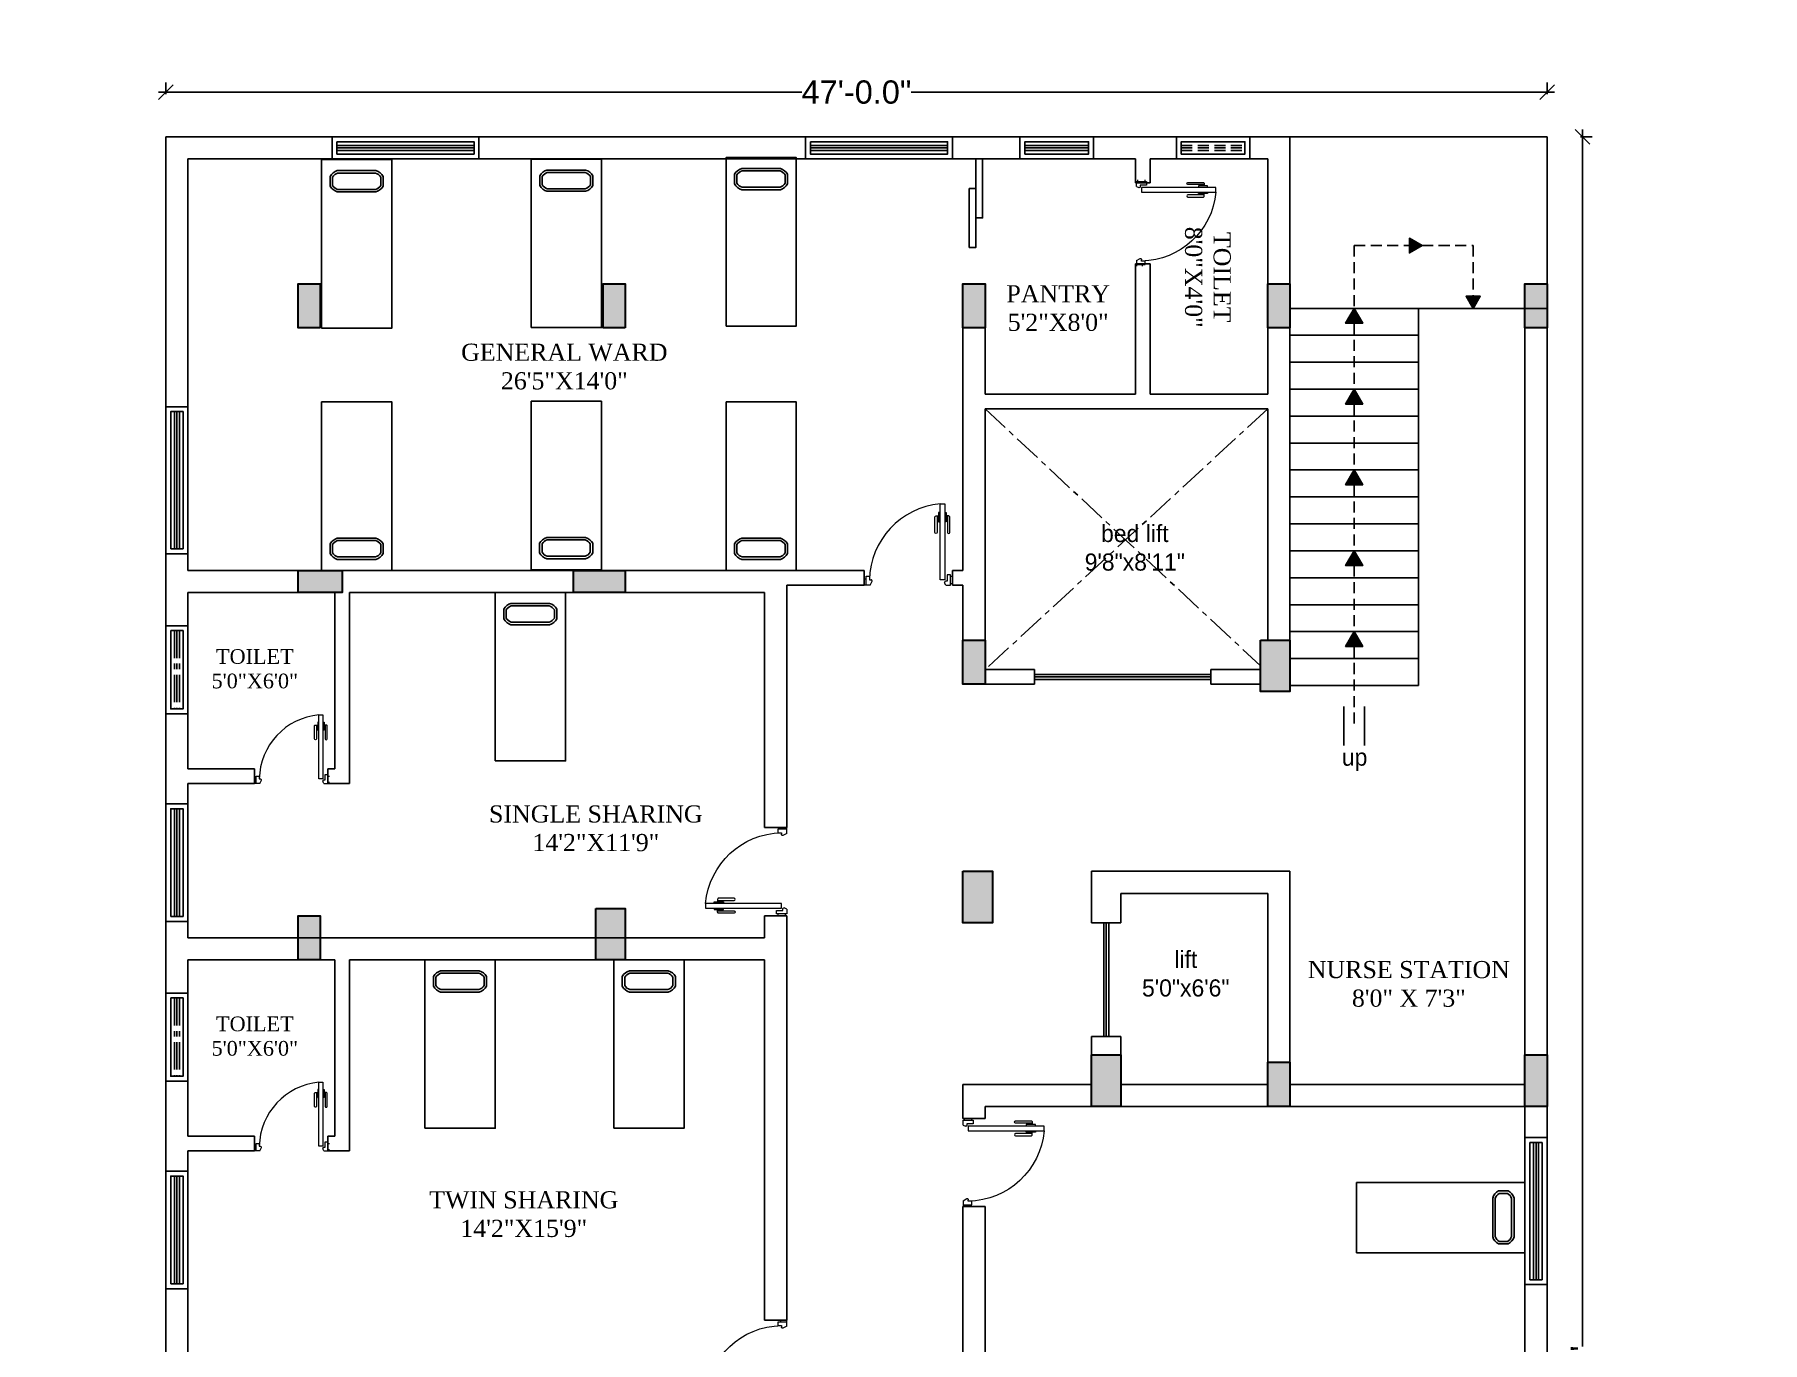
# Model space of a CAD drawing. Header units: inches. Extents: x 204954 to 440946, y -300749 to -143756.
# Drawn here: x 219957 to 220662, y -147869 to -147335 of the extents above; entities that cross this region are included whole.
import ezdxf

# ---------------------------------------------------------------- set-up
doc = ezdxf.new("R2010")
doc.units = ezdxf.units.IN
doc.header["$LTSCALE"] = 9
doc.header["$MEASUREMENT"] = 0
doc.linetypes.add('CENTER', pattern=[2, 1.25, -0.25, 0.25, -0.25])
doc.linetypes.add('DASHED', pattern=[0.75, 0.5, -0.25])
doc.layers.get('Defpoints').update_dxf_attribs({"lineweight": 0})
doc.layers.add('beam framing', color=91, linetype='Continuous')
for name, color, linetype, lineweight in [('COLUMNS', 1, 'Continuous', 30), ('PUERTAS', 40, 'Continuous', 15), ('PUERTAS MADERA', 37, 'Continuous', 13)]:
    doc.layers.add(name, color=color, linetype=linetype, lineweight=lineweight)
doc.layers.add('Hatch', color=7, linetype='Continuous', lineweight=15, true_color=0xa3a3a3)
doc.styles.add('outer', font='arial.ttf', dxfattribs={"height": 24})
doc.styles.add('SST1', font='arial.ttf', dxfattribs={"height": 9.5})
doc.dimstyles.new('DIMA-1', dxfattribs={"dimtxt": 9.5, "dimasz": 6, "dimexe": 4, "dimexo": 4, "dimgap": 0.25, "dimtad": 0, "dimdec": 1, "dimzin": 3, "dimdsep": 46, "dimlunit": 4, "dimtxsty": 'SST1', "dimblk1": 'OBLIQUE', "dimblk2": 'OBLIQUE', "dimsah": 1, "dimcen": 0, "dimdle": 3, "dimclrd": 3, "dimclre": 3, "dimclrt": 7, "dimadec": 0, "dimazin": 0, "dimtfac": 1, "dimtdec": 1, "dimtix": 1, "dimtmove": 2, "dimatfit": 3, "dimfxl": 4, "dimfxlon": 1, "dimtolj": 1, "dimtzin": 3, "dimarcsym": 0})

# ---------------------------------------------------------------- blocks, each defined once
blk = doc.blocks.new('A$C31806C9B')
at = {"layer": 'Hatch'}
blk.add_hatch(color=256, dxfattribs=at).paths.add_polyline_path([(0, -21), (0, 0), (-12, 0), (-12, -21)])
at = {"layer": 'COLUMNS'}
blk.add_lwpolyline([(-12, 0), (0, 0), (0, -21), (-12, -21)], close=True, dxfattribs=at)
blk = doc.blocks.new('A$C00142961')
at = {"layer": 'Hatch'}
blk.add_hatch(color=256, dxfattribs=at).paths.add_polyline_path([(9, 0), (0, 0), (0, -21), (9, -21)])
at = {"layer": 'COLUMNS'}
blk.add_lwpolyline([(0, 0), (9, 0), (9, -21), (0, -21)], close=True, dxfattribs=at)
blk = doc.blocks.new('A$C5E2070FF')
at = {"layer": 'Hatch'}
blk.add_hatch(color=256, dxfattribs=at).paths.add_polyline_path([(18, -9), (18, 0), (0, 0), (0, -9)])
at = {"layer": 'COLUMNS'}
blk.add_lwpolyline([(18, 0), (18, -9), (0, -9), (0, 0)], close=True, dxfattribs=at)
blk = doc.blocks.new('_Oblique')
at = {"color": 0, "linetype": 'ByBlock', "lineweight": -2}
blk.add_line((-0.5, -0.5), (0.5, 0.5), dxfattribs=at)
blk = doc.blocks.new('*D71')
at = {"layer": 'beam framing', "color": 3, "lineweight": -2, "transparency": 16777216}
for p, q in [((220010.25, -147359.73), (220010.25, -147354.98)), ((220574.25, -147359.73), (220574.25, -147354.98)), ((220007.25, -147358.98), (220269.96, -147358.98)), ((220577.25, -147358.98), (220314.55, -147358.98))]:
    blk.add_line(p, q, dxfattribs=at)
at = {"layer": 'Defpoints', "color": 0, "transparency": 16777216}
for p in [(220574.25, -147358.98), (220010.25, -147377.24), (220574.25, -147377.24)]:
    blk.add_point(p, dxfattribs=at)
at = {"layer": 'beam framing', "color": 3, "lineweight": -2, "transparency": 16777216, "xscale": 6, "yscale": 6, "zscale": 6, "rotation": 180}
blk.add_blockref('_Oblique', (220010.25, -147358.98), dxfattribs=at)
at = {"layer": 'beam framing', "color": 3, "lineweight": -2, "transparency": 16777216, "xscale": 6, "yscale": 6, "zscale": 6}
blk.add_blockref('_Oblique', (220574.25, -147358.98), dxfattribs=at)
at = {"layer": 'beam framing', "color": 7, "transparency": 16777216, "insert": (220292.25, -147358.98), "char_height": 9.5, "attachment_point": 5, "style": 'SST1'}
blk.add_mtext('\\A1;47\'-0.0"', dxfattribs=at)
blk = doc.blocks.new('*D72')
at = {"layer": 'beam framing', "color": 3, "lineweight": -2, "transparency": 16777216}
for p, q in [((220587.93, -147377.24), (220592.68, -147377.24)), ((220588.68, -147374.24), (220588.68, -147871.13)), ((220588.68, -148412.24), (220588.68, -147915.35)), ((220587.93, -148409.24), (220592.68, -148409.24))]:
    blk.add_line(p, q, dxfattribs=at)
at = {"layer": 'Defpoints', "color": 0, "transparency": 16777216}
for p in [(220574.25, -147377.24), (220574.25, -148409.24), (220588.68, -148409.24)]:
    blk.add_point(p, dxfattribs=at)
at = {"layer": 'beam framing', "color": 3, "lineweight": -2, "transparency": 16777216, "xscale": 6, "yscale": 6, "zscale": 6}
for p, rotation in [((220588.68, -147377.24), 90), ((220588.68, -148409.24), 270)]:
    blk.add_blockref('_Oblique', p, dxfattribs=dict(at, rotation=rotation))
at = {"layer": 'beam framing', "color": 7, "transparency": 16777216, "insert": (220588.68, -147893.24), "char_height": 9.5, "attachment_point": 5, "rotation": 90, "style": 'SST1'}
blk.add_mtext('\\A1;86\'-0.0"', dxfattribs=at)
blk = doc.blocks.new('dgfgf')
at = {"layer": 'PUERTAS', "color": 253}
for p, q in [((-4.11, 20.44), (-3.69, 20.44)), ((-0.94, 20.44), (-1.35, 20.44))]:
    blk.add_line(p, q, dxfattribs=at)
for points in [[(-3.24, 22.24), (-3.69, 22.24), (-3.69, 19.36), (-3.24, 19.36)], [(-1.8, 22.24), (-1.35, 22.24), (-1.35, 19.36), (-1.8, 19.36)]]:
    blk.add_lwpolyline(points, dxfattribs=at)
for points in [[(-4.11, 21.16), (-4.11, 16.12, -1), (-4.83, 16.12), (-4.83, 20.8, -0.414214), (-4.47, 21.16), (-3.69, 21.16)], [(-0.94, 21.16), (-0.94, 16.12, 1), (-0.22, 16.12), (-0.22, 20.8, 0.414214), (-0.58, 21.16), (-1.35, 21.16)]]:
    blk.add_lwpolyline(points, format="xyb", dxfattribs=at)
at = {"layer": 'PUERTAS MADERA'}
for p, q in [((-3.24, 24.85), (-1.8, 24.85)), ((-3.24, 1.63), (-3.24, 24.85)), ((-1.8, 24.85), (-1.8, 1.63)), ((-25.92, 1.8), (-26.46, 1.8)), ((-25.92, 2.7), (-24.84, 2.7)), ((-25.92, 0), (-25.92, 2.7)), ((-24.84, 2.7), (-24.84, 1.63)), ((-24.84, 1.63), (-24.39, 1.63)), ((-24.66, 0), (-24.04, 1.18)), ((-1.8, 1.63), (-3.24, 1.63)), ((-1.5, 0), (-1.88, 0.73)), ((-1.08, 1.18), (-1.53, 1.18)), ((-1.5, 0), (0, 0)), ((-1.08, 3.15), (-1.08, 1.18)), ((0, 3.15), (-1.08, 3.15)), ((0, 0), (0, 3.15)), ((0, 2.7), (0.54, 2.7)), ((0, 0.45), (0.54, 0.45)), ((-25.92, 0), (-26.46, 0)), ((-24.66, 0), (-25.92, 0))]:
    blk.add_line(p, q, dxfattribs=at)
at = {"layer": 'PUERTAS MADERA', "color": 251}
blk.add_arc((-1.08, 1.18), 23.77, 95.224, 178.9225, dxfattribs=at)
at = {"layer": 'PUERTAS MADERA'}
for centre, start, end in [((-24.39, 1.27), 345.0691, 90.0005), ((-1.53, 0.82), 90.0055, 194.9369)]:
    blk.add_arc(centre, 0.36, start, end, dxfattribs=at)

msp = doc.modelspace()

# ---------------------------------------------------------------- hatches: boundary and pattern name
at = {"layer": 'beam framing'}
h = msp.add_hatch(dxfattribs=at)
h.set_pattern_fill('ANSI31', color=1)
h.set_pattern_definition([(45, (13651.12469, -3582.10939), (-0.08838834765, 0.08838834765), [])])
h.paths.add_polyline_path([(220495.50427, -147579.24127), (220492.00689, -147585.29891), (220499.00165, -147585.29891)])
h.paths.add_polyline_path([(220495.50427, -147546.24127), (220492.00689, -147552.29891), (220499.00165, -147552.29891)])
h.paths.add_polyline_path([(220495.50427, -147513.24127), (220492.00689, -147519.29891), (220499.00165, -147519.29891)])
h.paths.add_polyline_path([(220492.00689, -147486.29891), (220499.00165, -147486.29891), (220495.50427, -147480.24127)])
h.paths.add_polyline_path([(220499.00165, -147453.29891), (220495.50427, -147447.24127), (220492.00689, -147453.29891)])
h.paths.add_polyline_path([(220518.06296, -147424.59838), (220523.24683, -147421.60547), (220518.06296, -147418.61256)])
h.paths.add_polyline_path([(220541.20739, -147442.26998), (220544.07757, -147447.24127), (220546.94774, -147442.26998)])

# ---------------------------------------------------------------- linework, layer by layer
at = {"color": 6}
for p, q in [((220263.1189, -147396.17629), (220263.1189, -147392.76524)), ((220264.1189, -147396.45047), (220264.1189, -147392.49105)), ((220097.97148, -147397.03105), (220097.97148, -147393.62)), ((220098.97148, -147397.30523), (220098.97148, -147393.34582)), ((220183.59523, -147396.81931), (220183.59523, -147393.40826)), ((220184.59523, -147397.09349), (220184.59523, -147393.13407)), ((220097.97148, -147543.71227), (220097.97148, -147547.12332)), ((220098.97148, -147543.43809), (220098.97148, -147547.39751)), ((220183.53882, -147543.44778), (220183.53882, -147546.85883)), ((220184.53882, -147543.1736), (220184.53882, -147547.13301)), ((220263.1189, -147543.71227), (220263.1189, -147547.12332)), ((220264.1189, -147543.43809), (220264.1189, -147547.39751)), ((220168.87466, -147573.77024), (220168.87466, -147570.35919)), ((220169.87466, -147574.04442), (220169.87466, -147570.08501)), ((220140.16659, -147723.77029), (220140.16659, -147720.35924)), ((220141.16659, -147724.04447), (220141.16659, -147720.08506)), ((220217.3049, -147723.77032), (220217.3049, -147720.35927)), ((220218.3049, -147724.0445), (220218.3049, -147720.08508)), ((220554.45105, -147829.28777), (220558.41047, -147829.28777)), ((220554.72524, -147828.28777), (220558.13628, -147828.28777))]:
    msp.add_line(p, q, dxfattribs=at)
at = {"color": 2}
for points in [[(220238.98811, -147454.44746), (220238.98811, -147385.6473), (220267.68793, -147385.6473), (220267.68793, -147454.44746)], [(220073.84069, -147455.30222), (220073.84069, -147386.50207), (220102.54051, -147386.50207), (220102.54051, -147455.30222)], [(220159.46444, -147455.09048), (220159.46444, -147386.29032), (220188.16426, -147386.29032), (220188.16426, -147455.09048)], [(220073.84069, -147485.4411), (220073.84069, -147554.24126), (220102.54051, -147554.24126), (220102.54051, -147485.4411)], [(220159.40803, -147485.1766), (220159.40803, -147553.97676), (220188.10786, -147553.97676), (220188.10786, -147485.1766)], [(220238.98811, -147485.4411), (220238.98811, -147554.24126), (220267.68793, -147554.24126), (220267.68793, -147485.4411)], [(220144.74386, -147632.04142), (220144.74386, -147563.24126), (220173.44369, -147563.24126), (220173.44369, -147632.04142)], [(220116.0358, -147782.04146), (220116.0358, -147713.24131), (220144.73563, -147713.24131), (220144.73563, -147782.04146)], [(220193.17411, -147782.04149), (220193.17411, -147713.24133), (220221.87393, -147713.24133), (220221.87393, -147782.04149)], [(220496.45406, -147804.15698), (220565.25422, -147804.15698), (220565.25422, -147832.85681), (220496.45406, -147832.85681)]]:
    msp.add_lwpolyline(points, close=True, dxfattribs=at)
at = {"color": 6}
for points in [[(220080.23166, -147390.989), (220096.03674, -147390.989)], [(220080.38527, -147391.989), (220095.88313, -147391.989)], [(220165.85541, -147390.77726), (220181.66049, -147390.77726)], [(220166.00902, -147391.77726), (220181.50688, -147391.77726)], [(220242.44434, -147396.45047), (220242.44434, -147392.49105)], [(220243.44434, -147396.17629), (220243.44434, -147392.76524)], [(220245.37908, -147390.13424), (220261.18416, -147390.13424)], [(220245.53269, -147391.13424), (220261.03055, -147391.13424)], [(220077.29692, -147397.30523), (220077.29692, -147393.34582)], [(220078.29692, -147397.03105), (220078.29692, -147393.62)], [(220096.03674, -147399.66205), (220080.23166, -147399.66205)], [(220095.88313, -147398.66205), (220080.38527, -147398.66205)], [(220162.92067, -147397.09349), (220162.92067, -147393.13407)], [(220163.92067, -147396.81931), (220163.92067, -147393.40826)], [(220181.66049, -147399.4503), (220165.85541, -147399.4503)], [(220181.50688, -147398.4503), (220166.00902, -147398.4503)], [(220261.18416, -147398.80728), (220245.37908, -147398.80728)], [(220261.03055, -147397.80728), (220245.53269, -147397.80728)], [(220096.03674, -147541.08128), (220080.23166, -147541.08128)], [(220181.60408, -147540.81678), (220165.79901, -147540.81678)], [(220261.18416, -147541.08128), (220245.37908, -147541.08128)], [(220077.29692, -147543.43809), (220077.29692, -147547.39751)], [(220078.29692, -147543.71227), (220078.29692, -147547.12332)], [(220095.88313, -147542.08128), (220080.38527, -147542.08128)], [(220162.86426, -147543.1736), (220162.86426, -147547.13301)], [(220163.86426, -147543.44778), (220163.86426, -147546.85883)], [(220181.45047, -147541.81678), (220165.95262, -147541.81678)], [(220242.44434, -147543.43809), (220242.44434, -147547.39751)], [(220243.44434, -147543.71227), (220243.44434, -147547.12332)], [(220261.03055, -147542.08128), (220245.53269, -147542.08128)], [(220080.23166, -147549.75432), (220096.03674, -147549.75432)], [(220080.38527, -147548.75432), (220095.88313, -147548.75432)], [(220165.79901, -147549.48983), (220181.60408, -147549.48983)], [(220165.95262, -147548.48983), (220181.45047, -147548.48983)], [(220245.37908, -147549.75432), (220261.18416, -147549.75432)], [(220245.53269, -147548.75432), (220261.03055, -147548.75432)], [(220151.13484, -147567.72819), (220166.93991, -147567.72819)], [(220151.28845, -147568.72819), (220166.7863, -147568.72819)], [(220148.2001, -147574.04442), (220148.2001, -147570.08501)], [(220149.2001, -147573.77024), (220149.2001, -147570.35919)], [(220166.93991, -147576.40124), (220151.13484, -147576.40124)], [(220166.7863, -147575.40124), (220151.28845, -147575.40124)], [(220119.49203, -147724.04447), (220119.49203, -147720.08506)], [(220120.49203, -147723.77029), (220120.49203, -147720.35924)], [(220122.42677, -147717.72824), (220138.23185, -147717.72824)], [(220122.58038, -147718.72824), (220138.07824, -147718.72824)], [(220196.63034, -147724.0445), (220196.63034, -147720.08508)], [(220197.63034, -147723.77032), (220197.63034, -147720.35927)], [(220199.56508, -147717.72827), (220215.37016, -147717.72827)], [(220199.71869, -147718.72827), (220215.21655, -147718.72827)], [(220138.23185, -147726.40129), (220122.42677, -147726.40129)], [(220138.07824, -147725.40129), (220122.58038, -147725.40129)], [(220215.37016, -147726.40131), (220199.56508, -147726.40131)], [(220215.21655, -147725.40131), (220199.71869, -147725.40131)], [(220554.45105, -147807.61321), (220558.41047, -147807.61321)], [(220554.72524, -147808.61321), (220558.13628, -147808.61321)], [(220552.09424, -147826.35303), (220552.09424, -147810.54795)], [(220553.09424, -147826.19942), (220553.09424, -147810.70156)], [(220559.76728, -147810.70156), (220559.76728, -147826.19942)], [(220560.76728, -147810.54795), (220560.76728, -147826.35303)]]:
    msp.add_lwpolyline(points, dxfattribs=at)
for centre, radius, start, end in [((220081.64676, -147395.7567), 4.97327, 106.53136897, 151.00271529), ((220081.64676, -147395.7567), 3.97327, 108.51138115, 147.46814053), ((220094.62164, -147395.7567), 3.97327, 32.53185975, 71.48861885), ((220094.62164, -147395.7567), 4.97327, 28.99728471, 73.46863103), ((220167.2705, -147395.54496), 4.97327, 106.53136897, 151.00271529), ((220167.2705, -147395.54496), 3.97327, 108.51138115, 147.46814053), ((220180.24539, -147395.54496), 3.97327, 32.53185975, 71.48861885), ((220180.24539, -147395.54496), 4.97327, 28.99728471, 73.46863103), ((220246.79418, -147394.90194), 4.97327, 106.53136897, 151.00271529), ((220246.79418, -147394.90194), 3.97327, 108.51138115, 147.46814053), ((220259.76906, -147394.90194), 3.97327, 32.53185975, 71.48861885), ((220259.76906, -147394.90194), 4.97327, 28.99728471, 73.46863103), ((220081.64676, -147394.89435), 4.97327, 208.99728471, 253.46863103), ((220081.64676, -147394.89435), 3.97327, 212.53185947, 251.48861885), ((220094.62164, -147394.89435), 3.97327, 288.51138115, 327.46814025), ((220094.62164, -147394.89435), 4.97327, 286.53136897, 331.00271529), ((220167.2705, -147394.6826), 4.97327, 208.99728471, 253.46863103), ((220167.2705, -147394.6826), 3.97327, 212.53185947, 251.48861885), ((220180.24539, -147394.6826), 3.97327, 288.51138115, 327.46814025), ((220180.24539, -147394.6826), 4.97327, 286.53136897, 331.00271529), ((220246.79418, -147394.03958), 4.97327, 208.99728471, 253.46863103), ((220246.79418, -147394.03958), 3.97327, 212.53185947, 251.48861885), ((220259.76906, -147394.03958), 3.97327, 288.51138115, 327.46814025), ((220259.76906, -147394.03958), 4.97327, 286.53136897, 331.00271529), ((220081.64676, -147545.84898), 4.97327, 106.53136897, 151.00271529), ((220094.62164, -147545.84898), 4.97327, 28.99728471, 73.46863103), ((220167.2141, -147545.58448), 4.97327, 106.53136897, 151.00271529), ((220180.18899, -147545.58448), 4.97327, 28.99728471, 73.46863103), ((220246.79418, -147545.84898), 4.97327, 106.53136897, 151.00271529), ((220259.76906, -147545.84898), 4.97327, 28.99728471, 73.46863103), ((220081.64676, -147544.98662), 4.97327, 208.99728471, 253.46863103), ((220081.64676, -147545.84898), 3.97327, 108.51138115, 147.46814053), ((220081.64676, -147544.98662), 3.97327, 212.53185947, 251.48861885), ((220094.62164, -147545.84898), 3.97327, 32.53185975, 71.48861885), ((220094.62164, -147544.98662), 3.97327, 288.51138115, 327.46814025), ((220094.62164, -147544.98662), 4.97327, 286.53136897, 331.00271529), ((220167.2141, -147544.72213), 4.97327, 208.99728471, 253.46863103), ((220167.2141, -147545.58448), 3.97327, 108.51138115, 147.46814053), ((220167.2141, -147544.72213), 3.97327, 212.53185947, 251.48861885), ((220180.18899, -147545.58448), 3.97327, 32.53185975, 71.48861885), ((220180.18899, -147544.72213), 3.97327, 288.51138115, 327.46814025), ((220180.18899, -147544.72213), 4.97327, 286.53136897, 331.00271529), ((220246.79418, -147544.98662), 4.97327, 208.99728471, 253.46863103), ((220246.79418, -147545.84898), 3.97327, 108.51138115, 147.46814053), ((220246.79418, -147544.98662), 3.97327, 212.53185947, 251.48861885), ((220259.76906, -147545.84898), 3.97327, 32.53185975, 71.48861885), ((220259.76906, -147544.98662), 3.97327, 288.51138115, 327.46814025), ((220259.76906, -147544.98662), 4.97327, 286.53136897, 331.00271529), ((220152.54993, -147572.49589), 4.97327, 106.53136897, 151.00271529), ((220152.54993, -147572.49589), 3.97327, 108.51138115, 147.46814053), ((220165.52482, -147572.49589), 3.97327, 32.53185975, 71.48861885), ((220165.52482, -147572.49589), 4.97327, 28.99728471, 73.46863103), ((220152.54993, -147571.63354), 4.97327, 208.99728471, 253.46863103), ((220152.54993, -147571.63354), 3.97327, 212.53185947, 251.48861885), ((220165.52482, -147571.63354), 3.97327, 288.51138115, 327.46814025), ((220165.52482, -147571.63354), 4.97327, 286.53136897, 331.00271529), ((220123.84187, -147722.49594), 4.97327, 106.53136897, 151.00271529), ((220123.84187, -147721.63359), 4.97327, 208.99728471, 253.46863103), ((220123.84187, -147722.49594), 3.97327, 108.51138115, 147.46814053), ((220123.84187, -147721.63359), 3.97327, 212.53185947, 251.48861885), ((220136.81676, -147722.49594), 3.97327, 32.53185975, 71.48861885), ((220136.81676, -147721.63359), 3.97327, 288.51138115, 327.46814025), ((220136.81676, -147722.49594), 4.97327, 28.99728471, 73.46863103), ((220136.81676, -147721.63359), 4.97327, 286.53136897, 331.00271529), ((220200.98018, -147722.49597), 4.97327, 106.53136897, 151.00271529), ((220200.98018, -147721.63361), 4.97327, 208.99728471, 253.46863103), ((220200.98018, -147722.49597), 3.97327, 108.51138115, 147.46814053), ((220200.98018, -147721.63361), 3.97327, 212.53185947, 251.48861885), ((220213.95506, -147722.49597), 3.97327, 32.53185975, 71.48861885), ((220213.95506, -147721.63361), 3.97327, 288.51138115, 327.46814025), ((220213.95506, -147722.49597), 4.97327, 28.99728471, 73.46863103), ((220213.95506, -147721.63361), 4.97327, 286.53136897, 331.00271529), ((220556.86194, -147811.96305), 4.97327, 118.99728471, 163.46863104), ((220556.86194, -147811.96305), 3.97327, 122.53185947, 161.48861885), ((220555.99958, -147811.96305), 3.97327, 18.51138115, 57.46814053), ((220555.99958, -147811.96305), 4.97327, 16.53136896, 61.00271529), ((220556.86194, -147824.93793), 4.97327, 196.53136896, 241.00271529), ((220556.86194, -147824.93793), 3.97327, 198.51138115, 237.46814025), ((220555.99958, -147824.93793), 3.97327, 302.53185975, 341.48861885), ((220555.99958, -147824.93793), 4.97327, 298.99728471, 343.46863104)]:
    msp.add_arc(centre, radius, start, end, dxfattribs=at)
at = {"layer": 'beam framing', "color": 1}
for p, q in [((220010.25426, -147377.24127), (220574.25423, -147377.24127)), ((220010.25426, -147554.24126), (220010.25426, -147377.24127)), ((220010.25426, -147554.24126), (220010.25426, -147377.24127)), ((220469.25431, -147582.74134), (220469.25427, -147377.24127)), ((220574.25423, -148409.24127), (220574.25423, -147377.24127)), ((220019.25426, -147386.24127), (220406.25427, -147386.24127)), ((220019.25426, -147554.24126), (220019.25426, -147386.24127)), ((220406.25427, -147386.24127), (220406.25427, -147396.01663)), ((220412.25427, -147386.24127), (220460.25427, -147386.24127)), ((220412.25427, -147386.24127), (220412.25427, -147396.01663)), ((220460.25427, -147386.24127), (220460.25427, -147482.24126)), ((220412.25427, -147396.01663), (220406.25427, -147396.01663)), ((220406.25427, -147429.01663), (220406.25427, -147482.24126)), ((220412.25427, -147429.01663), (220406.25427, -147429.01663)), ((220412.25427, -147429.01663), (220412.25427, -147482.24126)), ((220335.75427, -147437.24126), (220335.75427, -147482.24126)), ((220344.75424, -147437.24126), (220344.75424, -147482.24126)), ((220521.75426, -147601.24127), (220521.75426, -147447.24127)), ((220565.25423, -147455.24126), (220565.25423, -147945.60141)), ((220335.75424, -147482.24126), (220335.75424, -147554.24126)), ((220344.75424, -147482.24126), (220406.25427, -147482.24126)), ((220412.25427, -147482.24126), (220460.25427, -147482.24126)), ((220344.75424, -147488.24126), (220460.25427, -147488.24126)), ((220344.75424, -147488.24126), (220344.75424, -147594.74126)), ((220460.25427, -147488.24126), (220460.25427, -147582.74134)), ((220010.25426, -148409.24127), (220010.25426, -147554.24126)), ((220019.25426, -147554.24126), (220263.75422, -147554.24126)), ((220263.75422, -147554.24126), (220295.42847, -147554.24126)), ((220295.42847, -147554.24126), (220295.42847, -147560.24126)), ((220331.42847, -147554.24126), (220335.75424, -147554.24126)), ((220331.42847, -147554.24126), (220331.42847, -147560.24126)), ((220263.75422, -147560.24126), (220263.75424, -147659.24123)), ((220263.75422, -147560.24126), (220295.42847, -147560.24126)), ((220331.42847, -147560.24126), (220335.75424, -147560.24126)), ((220335.75424, -147560.24126), (220335.75424, -147594.74126)), ((220019.25426, -147635.24126), (220019.25426, -147563.24126)), ((220079.25426, -147563.24126), (220019.25426, -147563.24126)), ((220079.25426, -147635.24126), (220079.25426, -147563.24126)), ((220085.25426, -147641.24126), (220085.25426, -147563.24126)), ((220254.75422, -147563.24126), (220085.25426, -147563.24126)), ((220254.75422, -147563.24126), (220254.75424, -147659.24123)), ((220344.75424, -147594.74126), (220365.00428, -147594.74126)), ((220365.00428, -147594.74126), (220365.00428, -147600.74126)), ((220437.00428, -147594.74126), (220457.25431, -147594.74126)), ((220437.00428, -147594.74126), (220437.00428, -147600.74126)), ((220335.75424, -147600.74126), (220365.00428, -147600.74126)), ((220437.00428, -147600.74126), (220457.25431, -147600.74126)), ((220046.39227, -147635.24126), (220019.25426, -147635.24126)), ((220046.39227, -147635.24126), (220046.39227, -147641.24126)), ((220079.25426, -147635.24126), (220076.39227, -147635.24126)), ((220076.39227, -147635.24126), (220076.39227, -147641.24126)), ((220019.25426, -147704.24127), (220019.25426, -147641.24126)), ((220046.39227, -147641.24126), (220019.25426, -147641.24126)), ((220085.25426, -147641.24126), (220076.39227, -147641.24126)), ((220254.75424, -147659.24123), (220263.75424, -147659.24123)), ((220335.75427, -147677.10482), (220335.75427, -147698.10482)), ((220388.25426, -147677.10484), (220388.25425, -147698.10482)), ((220469.25427, -147677.10486), (220388.25426, -147677.10484)), ((220469.25427, -147677.10486), (220469.25423, -147677.10486)), ((220469.25427, -147677.10486), (220469.25427, -147773.10485)), ((220400.25426, -147686.10484), (220400.25425, -147698.10482)), ((220460.25426, -147686.10486), (220400.25426, -147686.10484)), ((220460.25423, -147755.10485), (220460.25426, -147686.10486)), ((220469.25427, -147686.10486), (220469.25423, -147686.10486)), ((220254.75424, -147695.24123), (220254.75424, -147704.24135)), ((220254.75424, -147695.24123), (220263.75424, -147695.24123)), ((220263.75424, -147695.24123), (220263.75427, -147860.44327)), ((220400.25425, -147698.10482), (220388.25425, -147698.10482)), ((220019.25426, -147704.24127), (220254.75424, -147704.24135)), ((220019.25426, -147713.24127), (220079.25421, -147713.24129)), ((220019.25426, -147785.24127), (220019.25426, -147713.24127)), ((220079.25421, -147785.24127), (220079.25421, -147713.24127)), ((220085.25421, -147791.24127), (220085.25421, -147713.24127)), ((220085.25421, -147713.24129), (220254.75424, -147713.24135)), ((220254.75424, -147713.24135), (220254.75427, -147860.44328)), ((220388.25425, -147744.50941), (220388.25424, -147752.10484)), ((220400.25423, -147744.50941), (220388.25425, -147744.50941)), ((220400.25423, -147744.50941), (220400.25423, -147752.10484)), ((220335.75427, -147764.10486), (220335.75427, -147778.00006)), ((220388.25424, -147764.10486), (220335.75427, -147764.10486)), ((220400.25423, -147764.10486), (220460.25423, -147764.10486)), ((220469.25427, -147764.10485), (220565.25427, -147764.10485)), ((220344.75427, -147773.10483), (220344.75427, -147778.00006)), ((220469.25427, -147773.10485), (220344.75427, -147773.10483)), ((220469.25427, -147773.10485), (220574.25427, -147773.10485)), ((220344.75427, -147778.00006), (220335.75427, -147778.00006)), ((220046.39222, -147785.24127), (220019.25421, -147785.24127)), ((220046.39222, -147785.24127), (220046.39222, -147791.24127)), ((220079.25421, -147785.24127), (220076.39222, -147785.24127)), ((220076.39222, -147785.24127), (220076.39222, -147791.24127)), ((220046.39222, -147791.24127), (220019.25421, -147791.24127)), ((220019.25426, -147902.1048), (220019.25426, -147791.24127)), ((220085.25421, -147791.24127), (220076.39222, -147791.24127)), ((220335.75426, -147814.00006), (220335.75425, -147945.60141)), ((220344.75426, -147814.00006), (220335.75426, -147814.00006)), ((220344.75426, -147814.00006), (220344.75425, -147945.60141)), ((220344.75426, -147814.00006), (220344.75425, -148048.80281)), ((220254.75427, -147860.44328), (220263.75427, -147860.44327))]:
    msp.add_line(p, q, dxfattribs=at)
at = {"layer": 'beam framing', "color": 4}
for p, q in [((220080.08369, -147380.74127), (220136.08369, -147380.74127)), ((220080.08369, -147381.74127), (220136.08369, -147381.74127)), ((220080.08369, -147382.74127), (220136.08369, -147382.74127)), ((220273.42847, -147380.74127), (220329.42847, -147380.74127)), ((220273.42847, -147381.74127), (220329.42847, -147381.74127)), ((220273.42847, -147382.74127), (220329.42847, -147382.74127)), ((220361.02686, -147380.74127), (220387.02686, -147380.74127)), ((220361.02686, -147381.74127), (220387.02686, -147381.74127)), ((220361.02686, -147382.74127), (220387.02686, -147382.74127)), ((220013.75426, -147545.42114), (220013.75426, -147489.42114)), ((220014.75426, -147545.42114), (220014.75426, -147489.42114)), ((220015.75426, -147545.42114), (220015.75426, -147489.42114)), ((220365.00428, -147596.74126), (220437.00428, -147596.74126)), ((220365.00428, -147597.74126), (220437.00428, -147597.74126)), ((220365.00428, -147598.74126), (220437.00428, -147598.74126)), ((220013.75426, -147695.54639), (220013.75426, -147651.54639)), ((220014.75426, -147695.54639), (220014.75426, -147651.54639)), ((220015.75426, -147695.54639), (220015.75426, -147651.54639)), ((220393.25424, -147744.50941), (220393.25425, -147698.10482)), ((220394.25424, -147744.50941), (220394.25425, -147698.10482)), ((220395.25424, -147744.50941), (220395.25425, -147698.10482)), ((220568.75423, -147843.85314), (220568.75423, -147787.85314)), ((220569.75423, -147843.85314), (220569.75423, -147787.85314)), ((220570.75423, -147843.85314), (220570.75423, -147787.85314)), ((220013.75421, -147845.54641), (220013.75421, -147801.54641)), ((220014.75421, -147845.54641), (220014.75421, -147801.54641)), ((220015.75421, -147845.54641), (220015.75421, -147801.54641))]:
    msp.add_line(p, q, dxfattribs=at)
at = {"layer": 'beam framing', "color": 6, "linetype": 'DASHED'}
for p, q in [((220424.90318, -147380.74127), (220450.90318, -147380.74127)), ((220424.90318, -147381.74127), (220450.90318, -147381.74127)), ((220424.90318, -147382.74127), (220450.90318, -147382.74127))]:
    msp.add_line(p, q, dxfattribs=at)
at = {"layer": 'beam framing', "color": 2, "linetype": 'DASHED'}
for p, q in [((220495.50427, -147421.60547), (220495.50427, -147447.24127)), ((220495.50427, -147421.60547), (220518.06296, -147421.60547)), ((220523.24683, -147421.60547), (220544.07757, -147421.60547)), ((220544.07757, -147421.60547), (220544.07757, -147442.26998)), ((220495.50427, -147453.29891), (220495.50427, -147480.24127)), ((220495.50427, -147486.29891), (220495.50427, -147513.24127)), ((220495.50427, -147519.29891), (220495.50427, -147546.24127)), ((220495.50427, -147552.29891), (220495.50427, -147579.24127)), ((220495.50427, -147585.29891), (220495.50427, -147618.59246))]:
    msp.add_line(p, q, dxfattribs=at)
at = {"layer": 'beam framing', "color": 8, "linetype": 'DASHED', "lineweight": 25, "ltscale": 18}
msp.add_line((220469.2542, -147437.24124), (220469.25427, -147437.24137), dxfattribs=at)
at = {"layer": 'beam framing', "ltscale": 18}
for p, q in [((220469.25428, -147447.24127), (220574.25423, -147447.24127)), ((220469.25428, -147458.24127), (220521.75426, -147458.24127)), ((220469.25428, -147469.24127), (220521.75426, -147469.24127)), ((220469.25428, -147480.24127), (220521.75426, -147480.24127)), ((220469.25428, -147491.24127), (220521.75426, -147491.24127)), ((220469.25428, -147502.24127), (220521.75426, -147502.24127)), ((220469.25428, -147513.24127), (220521.75426, -147513.24127)), ((220469.25428, -147524.24127), (220521.75426, -147524.24127)), ((220469.25428, -147535.24127), (220521.75426, -147535.24127)), ((220469.25428, -147546.24127), (220521.75426, -147546.24127)), ((220469.25428, -147557.24127), (220521.75426, -147557.24127)), ((220469.25428, -147568.24127), (220521.75426, -147568.24127)), ((220469.25428, -147579.24127), (220521.75426, -147579.24127)), ((220469.25428, -147590.24127), (220521.75426, -147590.24127)), ((220469.25428, -147601.24127), (220521.75426, -147601.24127))]:
    msp.add_line(p, q, dxfattribs=at)
at = {"layer": 'beam framing', "color": 1, "linetype": 'CENTER'}
for p, q in [((220344.75424, -147488.24126), (220457.25431, -147593.24134)), ((220460.25427, -147488.24126), (220344.75424, -147594.74126))]:
    msp.add_line(p, q, dxfattribs=at)
at = {"layer": 'beam framing', "color": 6, "linetype": 'CENTER'}
for p, q in [((220013.75426, -147578.81791), (220013.75426, -147610.81791)), ((220014.75426, -147578.81791), (220014.75426, -147610.81791)), ((220015.75426, -147578.81791), (220015.75426, -147610.81791)), ((220013.75421, -147728.81793), (220013.75421, -147760.81793)), ((220014.75421, -147728.81793), (220014.75421, -147760.81793)), ((220015.75421, -147728.81793), (220015.75421, -147760.81793))]:
    msp.add_line(p, q, dxfattribs=at)
at = {"layer": 'beam framing', "color": 6}
for p, q in [((220491.27411, -147609.77621), (220491.27411, -147625.79973)), ((220499.73443, -147609.77621), (220499.73443, -147625.79973))]:
    msp.add_line(p, q, dxfattribs=at)
at = {"layer": 'beam framing', "color": 5}
for points in [[(220078.08369, -147377.24127), (220138.08369, -147377.24127), (220138.08369, -147386.24127), (220078.08369, -147386.24127)], [(220078.08369, -147377.24127), (220138.08369, -147377.24127), (220138.08369, -147386.24127), (220078.08369, -147386.24127)], [(220271.42847, -147377.24127), (220331.42847, -147377.24127), (220331.42847, -147386.24127), (220271.42847, -147386.24127)], [(220271.42847, -147377.24127), (220331.42847, -147377.24127), (220331.42847, -147386.24127), (220271.42847, -147386.24127)], [(220359.02686, -147386.24127), (220389.02686, -147386.24127), (220389.02686, -147377.24127), (220359.02686, -147377.24127)], [(220422.90318, -147386.24127), (220452.90318, -147386.24127), (220452.90318, -147377.24127), (220422.90318, -147377.24127)], [(220080.08369, -147379.24127), (220136.08369, -147379.24127), (220136.08369, -147384.24127), (220080.08369, -147384.24127)], [(220273.42847, -147379.24127), (220329.42847, -147379.24127), (220329.42847, -147384.24127), (220273.42847, -147384.24127)], [(220361.02686, -147384.24127), (220387.02686, -147384.24127), (220387.02686, -147379.24127), (220361.02686, -147379.24127)], [(220424.90318, -147384.24127), (220450.90318, -147384.24127), (220450.90318, -147379.24127), (220424.90318, -147379.24127)], [(220010.25426, -147547.42114), (220010.25426, -147487.42114), (220019.25426, -147487.42114), (220019.25426, -147547.42114)], [(220010.25426, -147547.42114), (220010.25426, -147487.42114), (220019.25426, -147487.42114), (220019.25426, -147547.42114)], [(220012.25426, -147545.42114), (220012.25426, -147489.42114), (220017.25426, -147489.42114), (220017.25426, -147545.42114)], [(220010.25426, -147576.81791), (220019.25426, -147576.81791), (220019.25426, -147612.81791), (220010.25426, -147612.81791)], [(220012.25426, -147578.81791), (220017.25426, -147578.81791), (220017.25426, -147610.81791), (220012.25426, -147610.81791)], [(220010.25426, -147697.54639), (220019.25426, -147697.54639), (220019.25426, -147649.54639), (220010.25426, -147649.54639)], [(220012.25426, -147695.54639), (220017.25426, -147695.54639), (220017.25426, -147651.54639), (220012.25426, -147651.54639)], [(220010.25421, -147726.81793), (220019.25421, -147726.81793), (220019.25421, -147762.81793), (220010.25421, -147762.81793)], [(220012.25421, -147728.81793), (220017.25421, -147728.81793), (220017.25421, -147760.81793), (220012.25421, -147760.81793)], [(220565.25423, -147845.85314), (220565.25423, -147785.85314), (220574.25423, -147785.85314), (220574.25423, -147845.85314)], [(220565.25423, -147845.85314), (220565.25423, -147785.85314), (220574.25423, -147785.85314), (220574.25423, -147845.85314)], [(220567.25423, -147843.85314), (220567.25423, -147787.85314), (220572.25423, -147787.85314), (220572.25423, -147843.85314)], [(220010.25421, -147847.54641), (220019.25421, -147847.54641), (220019.25421, -147799.54641), (220010.25421, -147799.54641)], [(220012.25421, -147845.54641), (220017.25421, -147845.54641), (220017.25421, -147801.54641), (220012.25421, -147801.54641)]]:
    msp.add_lwpolyline(points, close=True, dxfattribs=at)
at = {"layer": 'beam framing', "color": 4}
for points in [[(220341.02594, -147386.24127), (220343.71947, -147386.24127), (220343.71947, -147410.30888), (220341.02594, -147410.30888)], [(220338.33242, -147398.27507), (220341.02594, -147398.27507), (220341.02594, -147422.34268), (220338.33242, -147422.34268)]]:
    msp.add_lwpolyline(points, close=True, dxfattribs=at)
at = {"layer": 'beam framing', "color": 1}
for points in [[(220523.24683, -147421.60547), (220518.06296, -147418.61256), (220518.06296, -147424.59838)], [(220544.07757, -147447.24127), (220546.94774, -147442.26998), (220541.20739, -147442.26998)], [(220495.50427, -147447.24127), (220492.00689, -147453.29891), (220499.00165, -147453.29891)], [(220495.50427, -147480.24127), (220492.00689, -147486.29891), (220499.00165, -147486.29891)], [(220495.50427, -147513.24127), (220492.00689, -147519.29891), (220499.00165, -147519.29891)], [(220495.50427, -147546.24127), (220492.00689, -147552.29891), (220499.00165, -147552.29891)], [(220495.50427, -147579.24127), (220492.00689, -147585.29891), (220499.00165, -147585.29891)]]:
    msp.add_lwpolyline(points, close=True, dxfattribs=at)
msp.add_circle((221267.41484, -148374.87), 4304.54104, dxfattribs=at)

# ---------------------------------------------------------------- block references
for p, xscale, yscale, zscale, rotation in [((220406.57196, -147395.50604), -1.306164182633685, 1.306164182633685, 1.306164182633685, 270), ((220263.74885, -147694.5162), -1.333147479374056, 1.333147479374056, 1.333147479374056, 90), ((220335.75966, -147778.72007), -1.333337048467204, 1.333337048467204, 1.333337048467204, 270), ((220263.74888, -147895.71825), -1.333147479374056, 1.333147479374056, 1.333147479374056, 90)]:
    msp.add_blockref('dgfgf', p, dxfattribs=dict(xscale=xscale, yscale=yscale, zscale=zscale, rotation=rotation))
for p, xscale, yscale, zscale in [((220330.70344, -147560.23587), 1.333147479374056, 1.333147479374056, 1.333147479374056), ((220076.39222, -147641.24126), 1.127516458934183, 1.127516458934183, 1.127516458934183), ((220076.39217, -147791.24127), 1.127516458934183, 1.127516458934183, 1.127516458934183)]:
    msp.add_blockref('dgfgf', p, dxfattribs=dict(xscale=xscale, yscale=yscale, zscale=zscale))
at = {"layer": 'beam framing'}
for name, p, rotation in [('A$C5E2070FF', (220073.25427, -147437.24126), 270), ('A$C5E2070FF', (220197.75427, -147437.24126), 270), ('A$C5E2070FF', (220344.75427, -147437.24126), 270), ('A$C5E2070FF', (220469.25427, -147437.24126), 270), ('A$C5E2070FF', (220574.25424, -147437.24126), 270), ('A$C00142961', (220197.75427, -147554.24126), 270), ('A$C5E2070FF', (220344.75424, -147582.74126), 270), ('A$C5E2070FF', (220073.25427, -147695.24126), 270), ('A$C00142961', (220574.25427, -147773.10485), 180), ('A$C5E2070FF', (220469.25427, -147755.10485), 270)]:
    msp.add_blockref(name, p, dxfattribs=dict(at, rotation=rotation))
for name, p in [('A$C5E2070FF', (220064.25427, -147554.24126)), ('A$C31806C9B', (220469.25431, -147582.74134)), ('A$C31806C9B', (220347.75427, -147677.10482)), ('A$C31806C9B', (220197.75422, -147692.24136)), ('A$C31806C9B', (220400.25424, -147752.10483))]:
    msp.add_blockref(name, p, dxfattribs=at)

# ---------------------------------------------------------------- texts
at = {"color": 7, "lineweight": 30, "ltscale": 16, "insert": (220435.7158, -147434.53021), "char_height": 7, "attachment_point": 5, "rotation": 270, "style": 'outer'}
msp.add_mtext('\\A1;{\\fTimes New Roman|b0|i0|c0|p18;\\C256;TOILET\\P8\'0"X4\'0"}', dxfattribs=at)
at = {"color": 7, "lineweight": 30, "ltscale": 16, "attachment_point": 5, "style": 'outer'}
for s, insert, char_height in [('\\A1;{\\fTimes New Roman|b0|i0|c0|p18;\\C256;PANTRY\\P5\'2"X8\'0"}', (220374.62176, -147447.17053), 7), ('\\A1;{\\fTimes New Roman|b0|i0|c0|p18;\\C256;GENERAL WARD\\P26\'5"X14\'0"}', (220172.95047, -147471.04546), 7), ('\\A1;{\\fBankGothic Lt BT|b0|i0|c0|p34;\\C256;bed lift\\P9\'8"x8\'11"}', (220405.92431, -147545.05071), 7), ('\\A1;{\\fTimes New Roman|b0|i0|c0|p18;\\C256;TOILET\\P5\'0"X6\'0"}', (220046.56983, -147594.4384), 6), ('\\A1;{\\fBankGothic Lt BT|b0|i0|c0|p34;\\C256;up}', (220495.68218, -147631.54382), 7), ('\\A1;{\\fTimes New Roman|b0|i0|c0|p18;\\C256;SINGLE SHARING\\P14\'2"X11\'9"}', (220185.81949, -147659.57616), 7), ('\\A1;{\\fBankGothic Lt BT|b0|i0|c0|p34;\\C256;lift\\P5\'0"x6\'6"}', (220426.72289, -147718.94735), 7), ('\\A1;{\\fTimes New Roman|b0|i0|c0|p18;\\C256;NURSE STATION\\P8\'0" X 7\'3"}', (220517.82391, -147723.1171), 7), ('\\A1;{\\fTimes New Roman|b0|i0|c0|p18;\\C256;TOILET\\P5\'0"X6\'0"}', (220046.56979, -147744.43842), 6), ('\\A1;{\\fTimes New Roman|b0|i0|c0|p18;\\C256;TWIN SHARING\\P14\'2"X15\'9"}', (220156.38741, -147817.12537), 7)]:
    msp.add_mtext(s, dxfattribs=dict(at, insert=insert, char_height=char_height))

# ---------------------------------------------------------------- dimensions: what is measured, and where the dimension line sits
at = {"layer": 'beam framing', "color": 1}
dim = msp.add_linear_dim(base=(220574.25423, -147358.98291), p1=(220010.25426, -147377.24127), p2=(220574.25423, -147377.24127), dimstyle='DIMA-1', override={"dimlunit": 3, "dimfxl": 0.75, "dimarcsym": 1}, dxfattribs=at)
dim.commit()
dim.dimension.update_dxf_attribs({"geometry": '*D71', "text_midpoint": (220292.25424, -147358.98291)})
dim = msp.add_linear_dim(base=(220588.67904, -148409.24127), p1=(220574.25423, -147377.24127), p2=(220574.25423, -148409.24127), angle=90, dimstyle='DIMA-1', override={"dimlunit": 3, "dimfxl": 0.75, "dimarcsym": 1}, dxfattribs=at)
dim.commit()
dim.dimension.update_dxf_attribs({"geometry": '*D72', "text_midpoint": (220588.67904, -147893.24127)})

doc.saveas('drawing.dxf')
